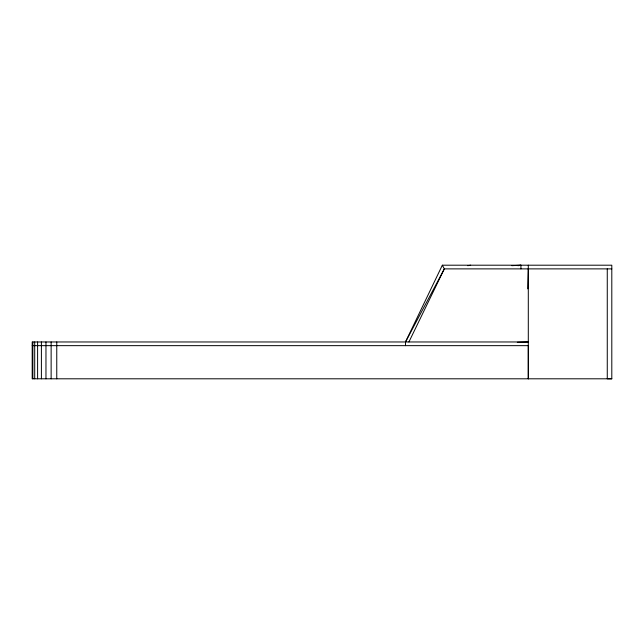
<?xml version="1.0" encoding="UTF-8"?>
<svg xmlns="http://www.w3.org/2000/svg" width="644" height="644" viewBox="0 0 644 644"><rect width="100%" height="100%" fill="white"/><g stroke="black" fill="none" stroke-linecap="round" stroke-linejoin="round"><path stroke-width="0.97" d="M527.758 288.866L528.297 268.878M405.503 345.651L405.503 341.964L442.339 265.199L611.8 265.199L611.8 378.801L32.2 378.801L32.2 341.964L528.297 341.964L517.317 342.294M408.916 341.964L444.32 268.878L442.339 265.199M405.503 341.964L444.32 268.878L611.8 268.878M517.953 265.722L520.867 265.199M467.769 265.698L470.635 265.199M511.843 265.666L520.932 265.199L520.932 268.878M32.2 345.651L528.297 345.651L528.297 378.801L528.297 265.199M611.8 378.801L607.268 378.801L607.268 268.878M56.761 341.964L56.761 378.801M51.134 341.964L51.134 378.801M45.966 341.964L45.966 378.801M41.401 341.964L41.401 378.801M37.602 341.964L37.602 378.801M34.696 341.964L34.696 378.801M32.852 341.964L32.852 378.801"/></g></svg>
